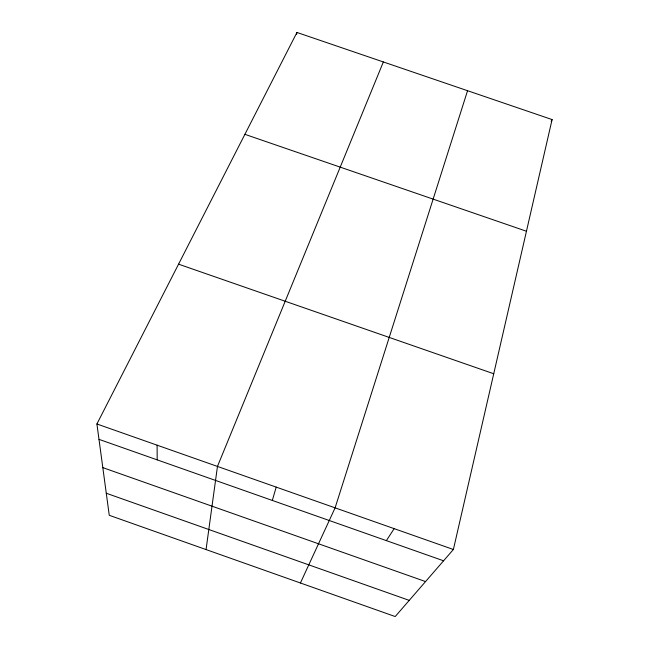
<?xml version="1.0" encoding="UTF-8"?>
<svg xmlns="http://www.w3.org/2000/svg" width="649" height="649" viewBox="0 0 649 649"><rect width="100%" height="100%" fill="white"/><g stroke="black" fill="none" stroke-linecap="round" stroke-linejoin="round"><path stroke-width="0.97" d="M206.058 549.573L217.464 466.42L383.356 61.955M296.625 34.397L296.942 32.45L552.088 119.57L453.391 549.492L395.2 616.55L109.259 515.298L96.912 423.984L296.942 32.45M272.329 500.444L276.206 487.107M467.556 90.706L335.103 507.843L300.422 582.989M551.188 121.322L552.088 119.57M386.35 540.625L394.17 528.643M244.892 134.327L526.453 231.239M178.564 264.167L493.735 373.759M96.912 423.984L453.391 549.492M98.989 439.357L443.583 560.793M102.81 467.621L425.557 581.569M106.274 493.248L409.235 600.374M157.107 445.173L157.188 459.865"/></g></svg>
